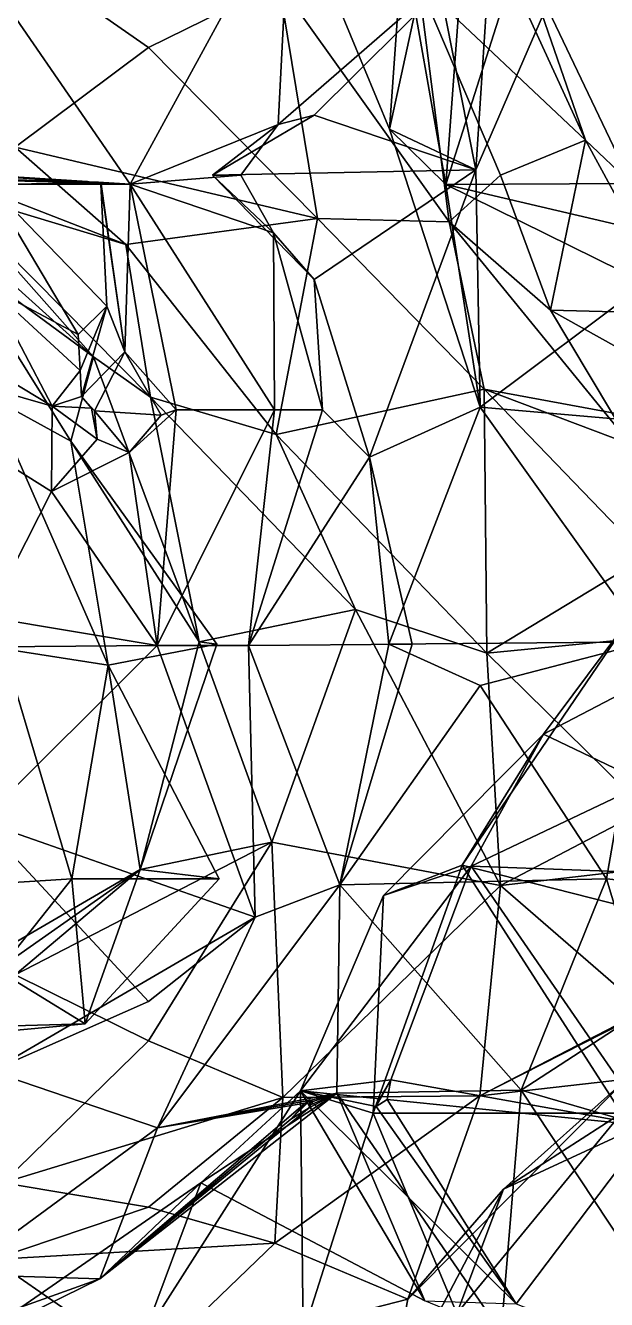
# Model space of a CAD drawing. Extents: x 290083 to 295691, y 4553739 to 4561622.
# Drawn here: x 291511.2 to 291555.3, y 4554153.2 to 4554250 of the extents above; entities that cross this region are included whole.
import ezdxf

# ---------------------------------------------------------------- set-up
doc = ezdxf.new("R2010")
doc.units = 0
doc.layers.add('Au_ppm_Pref_-_0_3', color=7, linetype='CONTINUOUS')

msp = doc.modelspace()

# ---------------------------------------------------------------- linework, layer by layer
at = {"layer": 'Au_ppm_Pref_-_0_3'}
for points in [[(291519.128, 4554237.95, 1851.544), (291506.252, 4554256.604, 1852.453), (291531.289, 4554260.233, 1850.933)], [(291530.396, 4554242.479, 1847.13), (291519.128, 4554237.95, 1851.544), (291531.289, 4554260.233, 1850.933)], [(291530.396, 4554242.479, 1847.13), (291531.289, 4554260.233, 1850.933), (291546.56, 4554256.534, 1847.17)], [(291541.975, 4554256.429, 1837.022), (291545.403, 4554239.015, 1841.303), (291554.457, 4554259.888, 1841.191)], [(291545.403, 4554239.015, 1841.303), (291546.56, 4554256.534, 1847.17), (291554.457, 4554259.888, 1841.191)], [(291510.4, 4554240.747, 1799.244), (291520.533, 4554248.33, 1802.315), (291507.014, 4554257.709, 1805.213)], [(291530.44, 4554253.222, 1806.765), (291507.014, 4554257.709, 1805.213), (291520.533, 4554248.33, 1802.315)], [(291506.252, 4554256.604, 1852.453), (291519.128, 4554237.95, 1851.544), (291494.205, 4554238.653, 1852.426)], [(291530.396, 4554242.479, 1847.13), (291546.56, 4554256.534, 1847.17), (291533.132, 4554243.174, 1845.609)], [(291538.843, 4554242.122, 1835.251), (291541.975, 4554256.429, 1837.022), (291532.912, 4554256.429, 1835.251)], [(291532.912, 4554256.429, 1835.251), (291539.868, 4554256.429, 1832.487), (291538.843, 4554242.122, 1835.251)], [(291533.132, 4554243.174, 1845.609), (291546.56, 4554256.534, 1847.17), (291545.403, 4554239.015, 1841.303)], [(291541.975, 4554256.429, 1837.022), (291538.843, 4554242.122, 1835.251), (291545.403, 4554239.015, 1841.303)], [(291538.843, 4554242.122, 1835.251), (291539.868, 4554256.429, 1832.487), (291543.139, 4554237.902, 1829.457)], [(291539.868, 4554256.429, 1832.487), (291544.511, 4554256.429, 1829.312), (291543.139, 4554237.902, 1829.457)], [(291553.753, 4554241.286, 1816.474), (291546.81, 4554256.429, 1817.433), (291541.05, 4554253.271, 1812.527)], [(291543.139, 4554237.902, 1829.457), (291544.511, 4554256.429, 1829.312), (291548.784, 4554255.656, 1823.961)], [(291548.784, 4554255.656, 1823.961), (291546.81, 4554256.429, 1817.433), (291553.753, 4554241.286, 1816.474)], [(291543.139, 4554237.902, 1829.457), (291548.784, 4554255.656, 1823.961), (291557.21, 4554237.995, 1823.096)], [(291557.21, 4554237.995, 1823.096), (291548.784, 4554255.656, 1823.961), (291553.753, 4554241.286, 1816.474)], [(291533.387, 4554235.319, 1800.218), (291530.44, 4554253.222, 1806.765), (291520.533, 4554248.33, 1802.315)], [(291543.373, 4554235.064, 1805.685), (291541.05, 4554253.271, 1812.527), (291530.44, 4554253.222, 1806.765)], [(291533.387, 4554235.319, 1800.218), (291543.373, 4554235.064, 1805.685), (291530.44, 4554253.222, 1806.765)], [(291547.281, 4554238.611, 1811.494), (291553.753, 4554241.286, 1816.474), (291541.05, 4554253.271, 1812.527)], [(291547.281, 4554238.611, 1811.494), (291541.05, 4554253.271, 1812.527), (291543.373, 4554235.064, 1805.685)], [(291533.387, 4554235.319, 1800.218), (291520.533, 4554248.33, 1802.315), (291510.4, 4554240.747, 1799.244)], [(291530.396, 4554242.479, 1847.13), (291533.132, 4554243.174, 1845.609), (291525.406, 4554238.611, 1843.488)], [(291525.406, 4554238.611, 1843.488), (291533.132, 4554243.174, 1845.609), (291545.403, 4554239.015, 1841.303)], [(291518.812, 4554233.341, 1794.622), (291510.4, 4554240.747, 1799.244), (291496.567, 4554241.998, 1793.83)], [(291518.812, 4554233.341, 1794.622), (291496.567, 4554241.998, 1793.83), (291505.087, 4554237.49, 1787.679)], [(291505.752, 4554232.596, 1776.835), (291516.358, 4554224.828, 1781.797), (291496.902, 4554242.328, 1781.245)], [(291496.902, 4554242.328, 1781.245), (291516.358, 4554224.828, 1781.797), (291505.087, 4554237.49, 1787.679)], [(291519.128, 4554237.95, 1851.544), (291530.396, 4554242.479, 1847.13), (291527.538, 4554238.611, 1847.13)], [(291530.396, 4554242.479, 1847.13), (291525.406, 4554238.611, 1843.488), (291527.538, 4554238.611, 1847.13)], [(291538.843, 4554242.122, 1835.251), (291545.74, 4554220.99, 1835.314), (291545.403, 4554239.015, 1841.303)], [(291543.139, 4554237.902, 1829.457), (291545.74, 4554220.99, 1835.314), (291538.843, 4554242.122, 1835.251)], [(291518.812, 4554233.341, 1794.622), (291533.387, 4554235.319, 1800.218), (291510.4, 4554240.747, 1799.244)], [(291551.087, 4554228.368, 1811.494), (291553.753, 4554241.286, 1816.474), (291547.281, 4554238.611, 1811.494)], [(291551.087, 4554228.368, 1811.494), (291560.927, 4554228.109, 1816.219), (291553.753, 4554241.286, 1816.474)], [(291553.753, 4554241.286, 1816.474), (291560.927, 4554228.109, 1816.219), (291557.21, 4554237.995, 1823.096)], [(291545.403, 4554239.015, 1841.303), (291533.132, 4554230.695, 1844.491), (291525.406, 4554238.611, 1843.488)], [(291545.403, 4554239.015, 1841.303), (291537.327, 4554217.202, 1842.23), (291533.132, 4554230.695, 1844.491)], [(291537.327, 4554217.202, 1842.23), (291545.403, 4554239.015, 1841.303), (291545.74, 4554220.99, 1835.314)], [(291494.205, 4554238.653, 1852.426), (291512.34, 4554238.204, 1853.069), (291515.504, 4554238.146, 1853.612)], [(291494.205, 4554238.653, 1852.426), (291519.128, 4554237.95, 1851.544), (291512.34, 4554238.204, 1853.069)], [(291494.205, 4554238.653, 1852.426), (291515.504, 4554238.146, 1853.612), (291506.899, 4554238.611, 1858.521)], [(291515.504, 4554238.146, 1853.612), (291515.904, 4554238.146, 1853.712), (291506.899, 4554238.611, 1858.521)], [(291506.899, 4554238.611, 1858.521), (291515.904, 4554238.146, 1853.712), (291508.252, 4554238.611, 1858.859)], [(291508.252, 4554238.611, 1858.859), (291515.904, 4554238.146, 1853.712), (291508.198, 4554238.296, 1858.98)], [(291516.442, 4554238.035, 1853.371), (291508.198, 4554238.296, 1858.98), (291515.904, 4554238.146, 1853.712)], [(291508.392, 4554237.9, 1858.988), (291508.198, 4554238.296, 1858.98), (291516.442, 4554238.035, 1853.371)], [(291516.911, 4554237.94, 1853.081), (291508.392, 4554237.9, 1858.988), (291516.442, 4554238.035, 1853.371)], [(291516.911, 4554237.94, 1853.081), (291517.373, 4554228.67, 1856.104), (291508.392, 4554237.9, 1858.988)], [(291508.474, 4554230.077, 1859.026), (291508.392, 4554237.9, 1858.988), (291515.181, 4554226.521, 1858.395)], [(291508.392, 4554237.9, 1858.988), (291517.373, 4554228.67, 1856.104), (291515.181, 4554226.521, 1858.395)], [(291512.34, 4554238.204, 1853.069), (291519.128, 4554237.95, 1851.544), (291516.707, 4554238.081, 1852.926)], [(291516.442, 4554238.035, 1853.371), (291515.504, 4554238.146, 1853.612), (291512.34, 4554238.204, 1853.069)], [(291516.911, 4554237.94, 1853.081), (291512.34, 4554238.204, 1853.069), (291516.93, 4554237.936, 1853.069)], [(291516.911, 4554237.94, 1853.081), (291516.442, 4554238.035, 1853.371), (291512.34, 4554238.204, 1853.069)], [(291516.93, 4554237.936, 1853.069), (291512.34, 4554238.204, 1853.069), (291516.707, 4554238.081, 1852.926)], [(291515.904, 4554238.146, 1853.712), (291515.504, 4554238.146, 1853.612), (291516.442, 4554238.035, 1853.371)], [(291516.707, 4554238.081, 1852.926), (291519.128, 4554237.95, 1851.544), (291517.098, 4554238.074, 1852.909)], [(291517.024, 4554238.017, 1852.976), (291516.935, 4554237.94, 1853.065), (291516.707, 4554238.081, 1852.926)], [(291516.935, 4554237.94, 1853.065), (291516.93, 4554237.936, 1853.069), (291516.707, 4554238.081, 1852.926)], [(291517.098, 4554238.074, 1852.909), (291517.024, 4554238.017, 1852.976), (291516.707, 4554238.081, 1852.926)], [(291516.911, 4554237.94, 1853.081), (291518.734, 4554225.201, 1856.413), (291517.373, 4554228.67, 1856.104)], [(291516.911, 4554237.94, 1853.081), (291516.93, 4554237.936, 1853.069), (291518.734, 4554225.201, 1856.413)], [(291518.734, 4554225.201, 1856.413), (291516.93, 4554237.936, 1853.069), (291516.935, 4554237.94, 1853.065)], [(291519.128, 4554237.95, 1851.544), (291516.935, 4554237.94, 1853.065), (291517.024, 4554238.017, 1852.976)], [(291516.935, 4554237.94, 1853.065), (291519.128, 4554237.95, 1851.544), (291518.734, 4554225.201, 1856.413)], [(291519.128, 4554237.95, 1851.544), (291517.024, 4554238.017, 1852.976), (291517.098, 4554238.074, 1852.909)], [(291522.625, 4554220.793, 1856.021), (291518.734, 4554225.201, 1856.413), (291519.128, 4554237.95, 1851.544)], [(291527.538, 4554238.611, 1847.13), (291530.032, 4554234.228, 1847.13), (291519.128, 4554237.95, 1851.544)], [(291522.625, 4554220.793, 1856.021), (291519.128, 4554237.95, 1851.544), (291530.11, 4554220.793, 1852.164)], [(291530.032, 4554234.228, 1847.13), (291530.11, 4554220.793, 1852.164), (291519.128, 4554237.95, 1851.544)], [(291533.132, 4554230.695, 1844.491), (291530.032, 4554234.228, 1847.13), (291525.406, 4554238.611, 1843.488)], [(291530.032, 4554234.228, 1847.13), (291527.538, 4554238.611, 1847.13), (291525.406, 4554238.611, 1843.488)], [(291568.87, 4554231.889, 1828.042), (291543.139, 4554237.902, 1829.457), (291557.21, 4554237.995, 1823.096)], [(291543.139, 4554237.902, 1829.457), (291558.33, 4554230.407, 1832.517), (291545.74, 4554220.99, 1835.314)], [(291543.139, 4554237.902, 1829.457), (291568.87, 4554231.889, 1828.042), (291558.33, 4554230.407, 1832.517)], [(291543.373, 4554235.064, 1805.685), (291551.087, 4554228.368, 1811.494), (291547.281, 4554238.611, 1811.494)], [(291505.087, 4554237.49, 1787.679), (291520.672, 4554221.761, 1787.793), (291518.812, 4554233.341, 1794.622)], [(291516.358, 4554224.828, 1781.797), (291520.672, 4554221.761, 1787.793), (291505.087, 4554237.49, 1787.679)], [(291530.24, 4554218.922, 1794.324), (291533.387, 4554235.319, 1800.218), (291518.812, 4554233.341, 1794.622)], [(291530.24, 4554218.922, 1794.324), (291546.039, 4554222.362, 1798.494), (291533.387, 4554235.319, 1800.218)], [(291533.387, 4554235.319, 1800.218), (291546.039, 4554222.362, 1798.494), (291543.373, 4554235.064, 1805.685)], [(291551.087, 4554228.368, 1811.494), (291543.373, 4554235.064, 1805.685), (291557.204, 4554218.146, 1805.191)], [(291557.204, 4554218.146, 1805.191), (291543.373, 4554235.064, 1805.685), (291546.039, 4554222.362, 1798.494)], [(291533.132, 4554230.695, 1844.491), (291533.763, 4554220.793, 1847.13), (291530.032, 4554234.228, 1847.13)], [(291533.763, 4554220.793, 1847.13), (291530.11, 4554220.793, 1852.164), (291530.032, 4554234.228, 1847.13)], [(291530.24, 4554218.922, 1794.324), (291518.812, 4554233.341, 1794.622), (291520.672, 4554221.761, 1787.793)], [(291505.752, 4554232.596, 1776.835), (291508.516, 4554221.753, 1769.948), (291514.634, 4554218.399, 1776.496)], [(291514.634, 4554218.399, 1776.496), (291516.358, 4554224.828, 1781.797), (291505.752, 4554232.596, 1776.835)], [(291494.055, 4554226.554, 1858.306), (291498.255, 4554230.077, 1858.674), (291513.215, 4554221.076, 1858.618)], [(291498.255, 4554230.077, 1858.674), (291508.474, 4554230.077, 1859.026), (291513.215, 4554221.076, 1858.618)], [(291515.181, 4554226.521, 1858.395), (291515.331, 4554223.79, 1858.396), (291508.474, 4554230.077, 1859.026)], [(291508.474, 4554230.077, 1859.026), (291515.331, 4554223.79, 1858.396), (291513.215, 4554221.076, 1858.618)], [(291533.132, 4554230.695, 1844.491), (291537.327, 4554217.202, 1842.23), (291533.763, 4554220.793, 1847.13)], [(291558.33, 4554230.407, 1832.517), (291569.082, 4554218.972, 1833.774), (291545.74, 4554220.99, 1835.314)], [(291515.181, 4554226.521, 1858.395), (291517.373, 4554228.67, 1856.104), (291515.331, 4554223.79, 1858.396)], [(291515.331, 4554223.79, 1858.396), (291517.373, 4554228.67, 1856.104), (291515.44, 4554221.799, 1858.398)], [(291517.373, 4554228.67, 1856.104), (291518.734, 4554225.201, 1856.413), (291515.44, 4554221.799, 1858.398)], [(291560.927, 4554228.109, 1816.219), (291551.087, 4554228.368, 1811.494), (291564.682, 4554220.793, 1812.505)], [(291564.682, 4554220.793, 1812.505), (291551.087, 4554228.368, 1811.494), (291557.204, 4554218.146, 1805.191)], [(291494.055, 4554226.554, 1858.306), (291513.166, 4554214.588, 1858.205), (291508.279, 4554205.034, 1857.43)], [(291494.055, 4554226.554, 1858.306), (291513.215, 4554221.076, 1858.618), (291513.166, 4554214.588, 1858.205)], [(291514.634, 4554218.399, 1776.496), (291524.37, 4554203.162, 1780.876), (291516.358, 4554224.828, 1781.797)], [(291515.44, 4554221.799, 1858.398), (291518.734, 4554225.201, 1856.413), (291516.415, 4554220.712, 1858.295)], [(291520.672, 4554221.761, 1787.793), (291516.358, 4554224.828, 1781.797), (291524.37, 4554203.162, 1780.876)], [(291518.734, 4554225.201, 1856.413), (291521.501, 4554220.382, 1856.525), (291516.415, 4554220.712, 1858.295)], [(291521.501, 4554220.382, 1856.525), (291518.734, 4554225.201, 1856.413), (291522.625, 4554220.793, 1856.021)], [(291515.44, 4554221.799, 1858.398), (291513.215, 4554221.076, 1858.618), (291515.331, 4554223.79, 1858.396)], [(291546.245, 4554202.303, 1793.504), (291546.039, 4554222.362, 1798.494), (291530.24, 4554218.922, 1794.324)], [(291546.245, 4554202.303, 1793.504), (291558.33, 4554209.625, 1797.399), (291546.039, 4554222.362, 1798.494)], [(291557.204, 4554218.146, 1805.191), (291546.039, 4554222.362, 1798.494), (291569.371, 4554218.055, 1800.245)], [(291546.039, 4554222.362, 1798.494), (291558.33, 4554209.625, 1797.399), (291569.371, 4554218.055, 1800.245)], [(291509.503, 4554202.626, 1763.925), (291517.469, 4554201.379, 1770.297), (291508.516, 4554221.753, 1769.948)], [(291517.469, 4554201.379, 1770.297), (291514.634, 4554218.399, 1776.496), (291508.516, 4554221.753, 1769.948)], [(291516.186, 4554220.92, 1858.33), (291513.215, 4554221.076, 1858.618), (291515.44, 4554221.799, 1858.398)], [(291516.415, 4554220.712, 1858.295), (291516.186, 4554220.92, 1858.33), (291515.44, 4554221.799, 1858.398)], [(291530.24, 4554218.922, 1794.324), (291520.672, 4554221.761, 1787.793), (291536.253, 4554205.626, 1787.518)], [(291536.253, 4554205.626, 1787.518), (291520.672, 4554221.761, 1787.793), (291524.37, 4554203.162, 1780.876)], [(291513.166, 4554214.588, 1858.205), (291513.215, 4554221.076, 1858.618), (291516.637, 4554218.553, 1858.136)], [(291516.186, 4554220.92, 1858.33), (291516.637, 4554218.553, 1858.136), (291513.215, 4554221.076, 1858.618)], [(291516.186, 4554220.92, 1858.33), (291516.415, 4554220.712, 1858.295), (291516.637, 4554218.553, 1858.136)], [(291519.067, 4554217.542, 1857.257), (291516.637, 4554218.553, 1858.136), (291516.415, 4554220.712, 1858.295)], [(291519.067, 4554217.542, 1857.257), (291516.415, 4554220.712, 1858.295), (291521.501, 4554220.382, 1856.525)], [(291522.625, 4554220.793, 1856.021), (291519.067, 4554217.542, 1857.257), (291521.501, 4554220.382, 1856.525)], [(291519.067, 4554217.542, 1857.257), (291522.625, 4554220.793, 1856.021), (291521.183, 4554202.877, 1853.469)], [(291521.183, 4554202.877, 1853.469), (291522.625, 4554220.793, 1856.021), (291530.11, 4554220.793, 1852.164)], [(291528.121, 4554202.887, 1846.797), (291521.183, 4554202.877, 1853.469), (291530.11, 4554220.793, 1852.164)], [(291533.763, 4554220.793, 1847.13), (291537.327, 4554217.202, 1842.23), (291528.121, 4554202.887, 1846.797)], [(291533.763, 4554220.793, 1847.13), (291528.121, 4554202.887, 1846.797), (291530.11, 4554220.793, 1852.164)], [(291537.327, 4554217.202, 1842.23), (291545.74, 4554220.99, 1835.314), (291538.787, 4554202.975, 1837.917)], [(291558.498, 4554203.162, 1835.408), (291538.787, 4554202.975, 1837.917), (291545.74, 4554220.99, 1835.314)], [(291569.082, 4554218.972, 1833.774), (291558.498, 4554203.162, 1835.408), (291545.74, 4554220.99, 1835.314)], [(291516.637, 4554218.553, 1858.136), (291519.067, 4554217.542, 1857.257), (291513.166, 4554214.588, 1858.205)], [(291546.245, 4554202.303, 1793.504), (291530.24, 4554218.922, 1794.324), (291536.253, 4554205.626, 1787.518)], [(291513.166, 4554214.588, 1858.205), (291519.067, 4554217.542, 1857.257), (291521.183, 4554202.877, 1853.469)], [(291525.715, 4554202.975, 1775.858), (291524.37, 4554203.162, 1780.876), (291514.634, 4554218.399, 1776.496)], [(291525.715, 4554202.975, 1775.858), (291514.634, 4554218.399, 1776.496), (291517.469, 4554201.379, 1770.297)], [(291540.575, 4554202.975, 1841.191), (291528.121, 4554202.887, 1846.797), (291537.327, 4554217.202, 1842.23)], [(291537.327, 4554217.202, 1842.23), (291538.787, 4554202.975, 1837.917), (291540.575, 4554202.975, 1841.191)], [(291513.166, 4554214.588, 1858.205), (291521.183, 4554202.877, 1853.469), (291508.279, 4554205.034, 1857.43)], [(291546.245, 4554202.303, 1793.504), (291571.984, 4554204.804, 1793.327), (291558.33, 4554209.625, 1797.399)], [(291508.279, 4554205.034, 1857.43), (291521.183, 4554202.877, 1853.469), (291505.688, 4554202.75, 1857.196)], [(291529.902, 4554187.95, 1782.966), (291536.253, 4554205.626, 1787.518), (291524.37, 4554203.162, 1780.876)], [(291536.253, 4554205.626, 1787.518), (291529.902, 4554187.95, 1782.966), (291547.289, 4554184.648, 1787.513)], [(291546.245, 4554202.303, 1793.504), (291536.253, 4554205.626, 1787.518), (291547.289, 4554184.648, 1787.513)], [(291550.555, 4554196.153, 1817.433), (291557.243, 4554205.102, 1811.39), (291544.376, 4554186.199, 1810.917)], [(291557.243, 4554205.102, 1811.39), (291558.405, 4554182.629, 1806.209), (291544.376, 4554186.199, 1810.917)], [(291567.929, 4554205.207, 1817.929), (291550.555, 4554196.153, 1817.433), (291558.33, 4554192.432, 1819.858)], [(291567.929, 4554205.207, 1817.929), (291557.243, 4554205.102, 1811.39), (291550.555, 4554196.153, 1817.433)], [(291546.245, 4554202.303, 1793.504), (291558.33, 4554190.416, 1791.923), (291571.984, 4554204.804, 1793.327)], [(291525.715, 4554202.975, 1775.858), (291517.469, 4554201.379, 1770.297), (291519.903, 4554185.862, 1776.004)], [(291524.37, 4554203.162, 1780.876), (291525.715, 4554202.975, 1775.858), (291519.903, 4554185.862, 1776.004)], [(291519.903, 4554185.862, 1776.004), (291529.902, 4554187.95, 1782.966), (291524.37, 4554203.162, 1780.876)], [(291540.575, 4554202.975, 1841.191), (291535.07, 4554184.696, 1841.463), (291528.121, 4554202.887, 1846.797)], [(291535.07, 4554184.696, 1841.463), (291538.787, 4554202.975, 1837.917), (291545.731, 4554199.852, 1840.15)], [(291535.07, 4554184.696, 1841.463), (291540.575, 4554202.975, 1841.191), (291538.787, 4554202.975, 1837.917)], [(291545.731, 4554199.852, 1840.15), (291538.787, 4554202.975, 1837.917), (291558.498, 4554203.162, 1835.408)], [(291555.334, 4554185.157, 1839.778), (291545.731, 4554199.852, 1840.15), (291558.498, 4554203.162, 1835.408)], [(291558.498, 4554203.162, 1835.408), (291571.357, 4554183.506, 1837.073), (291555.334, 4554185.157, 1839.778)], [(291514.693, 4554185.157, 1764.953), (291509.503, 4554202.626, 1763.925), (291494.168, 4554183.862, 1762.072)], [(291521.183, 4554202.877, 1853.469), (291507.78, 4554189.537, 1851.682), (291505.688, 4554202.75, 1857.196)], [(291528.628, 4554182.231, 1848.098), (291507.78, 4554189.537, 1851.682), (291521.183, 4554202.877, 1853.469)], [(291514.693, 4554185.157, 1764.953), (291517.469, 4554201.379, 1770.297), (291509.503, 4554202.626, 1763.925)], [(291528.628, 4554182.231, 1848.098), (291521.183, 4554202.877, 1853.469), (291528.121, 4554202.887, 1846.797)], [(291528.121, 4554202.887, 1846.797), (291535.07, 4554184.696, 1841.463), (291528.628, 4554182.231, 1848.098)], [(291546.245, 4554202.303, 1793.504), (291547.289, 4554184.648, 1787.513), (291558.33, 4554190.416, 1791.923)], [(291514.693, 4554185.157, 1764.953), (291525.901, 4554185.157, 1769.919), (291517.469, 4554201.379, 1770.297)], [(291517.469, 4554201.379, 1770.297), (291525.901, 4554185.157, 1769.919), (291519.903, 4554185.862, 1776.004)], [(291555.334, 4554185.157, 1839.778), (291535.07, 4554184.696, 1841.463), (291545.731, 4554199.852, 1840.15)], [(291550.555, 4554196.153, 1817.433), (291538.403, 4554183.888, 1816.469), (291545.065, 4554186.12, 1823.175)], [(291544.376, 4554186.199, 1810.917), (291538.403, 4554183.888, 1816.469), (291550.555, 4554196.153, 1817.433)], [(291545.065, 4554186.12, 1823.175), (291558.33, 4554192.432, 1819.858), (291550.555, 4554196.153, 1817.433)], [(291570.072, 4554185.196, 1824.1), (291558.33, 4554192.432, 1819.858), (291545.065, 4554186.12, 1823.175)], [(291570.941, 4554187.376, 1789.055), (291558.33, 4554190.416, 1791.923), (291547.289, 4554184.648, 1787.513)], [(291528.628, 4554182.231, 1848.098), (291520.533, 4554175.834, 1850.238), (291507.78, 4554189.537, 1851.682)], [(291508.555, 4554170.539, 1846.357), (291507.78, 4554189.537, 1851.682), (291520.533, 4554175.834, 1850.238)], [(291519.903, 4554185.862, 1776.004), (291510.383, 4554177.85, 1780.516), (291529.902, 4554187.95, 1782.966)], [(291529.902, 4554187.95, 1782.966), (291510.383, 4554177.85, 1780.516), (291520.533, 4554172.833, 1783.629)], [(291529.902, 4554187.95, 1782.966), (291520.533, 4554172.833, 1783.629), (291530.742, 4554168.546, 1788.331)], [(291530.742, 4554168.546, 1788.331), (291547.289, 4554184.648, 1787.513), (291529.902, 4554187.95, 1782.966)], [(291558.33, 4554175.082, 1790.318), (291570.941, 4554187.376, 1789.055), (291547.289, 4554184.648, 1787.513)], [(291519.903, 4554185.862, 1776.004), (291507.933, 4554178.896, 1772.006), (291503.146, 4554174.11, 1775.858)], [(291519.903, 4554185.862, 1776.004), (291503.146, 4554174.11, 1775.858), (291510.383, 4554177.85, 1780.516)], [(291515.722, 4554174.142, 1769.919), (291507.933, 4554178.896, 1772.006), (291519.903, 4554185.862, 1776.004)], [(291525.901, 4554185.157, 1769.919), (291515.722, 4554174.142, 1769.919), (291519.903, 4554185.862, 1776.004)], [(291538.953, 4554169.87, 1823.353), (291545.065, 4554186.12, 1823.175), (291532.079, 4554169.042, 1823.389)], [(291538.403, 4554183.888, 1816.469), (291532.079, 4554169.042, 1823.389), (291545.065, 4554186.12, 1823.175)], [(291537.605, 4554167.339, 1816.117), (291538.403, 4554183.888, 1816.469), (291544.376, 4554186.199, 1810.917)], [(291537.605, 4554167.339, 1816.117), (291544.376, 4554186.199, 1810.917), (291556.481, 4554167.339, 1810.938)], [(291558.694, 4554166.361, 1823.302), (291545.065, 4554186.12, 1823.175), (291538.953, 4554169.87, 1823.353)], [(291544.376, 4554186.199, 1810.917), (291558.405, 4554182.629, 1806.209), (291556.481, 4554167.339, 1810.938)], [(291558.694, 4554166.361, 1823.302), (291570.072, 4554185.196, 1824.1), (291545.065, 4554186.12, 1823.175)], [(291514.693, 4554185.157, 1764.953), (291494.168, 4554183.862, 1762.072), (291505.726, 4554173.853, 1765.11)], [(291514.693, 4554185.157, 1764.953), (291505.726, 4554173.853, 1765.11), (291515.722, 4554174.142, 1769.919)], [(291514.693, 4554185.157, 1764.953), (291515.722, 4554174.142, 1769.919), (291525.901, 4554185.157, 1769.919)], [(291521.207, 4554166.224, 1841.222), (291528.628, 4554182.231, 1848.098), (291535.07, 4554184.696, 1841.463)], [(291521.207, 4554166.224, 1841.222), (291535.07, 4554184.696, 1841.463), (291534.847, 4554168.865, 1834.67)], [(291545.721, 4554168.66, 1793.358), (291547.289, 4554184.648, 1787.513), (291530.742, 4554168.546, 1788.331)], [(291548.86, 4554169.102, 1839.128), (291534.847, 4554168.865, 1834.67), (291535.07, 4554184.696, 1841.463)], [(291555.334, 4554185.157, 1839.778), (291548.86, 4554169.102, 1839.128), (291535.07, 4554184.696, 1841.463)], [(291545.721, 4554168.66, 1793.358), (291558.33, 4554175.082, 1790.318), (291547.289, 4554184.648, 1787.513)], [(291555.334, 4554185.157, 1839.778), (291558.33, 4554175.263, 1837.893), (291548.86, 4554169.102, 1839.128)], [(291571.357, 4554183.506, 1837.073), (291558.33, 4554175.263, 1837.893), (291555.334, 4554185.157, 1839.778)], [(291532.079, 4554169.042, 1823.389), (291538.403, 4554183.888, 1816.469), (291537.605, 4554167.339, 1816.117)], [(291528.628, 4554182.231, 1848.098), (291521.207, 4554166.224, 1841.222), (291508.555, 4554170.539, 1846.357)], [(291528.628, 4554182.231, 1848.098), (291508.555, 4554170.539, 1846.357), (291520.533, 4554175.834, 1850.238)], [(291515.722, 4554174.142, 1769.919), (291495.705, 4554172.299, 1769.658), (291507.933, 4554178.896, 1772.006)], [(291509.48, 4554162.052, 1786.509), (291520.533, 4554172.833, 1783.629), (291510.383, 4554177.85, 1780.516)], [(291556.877, 4554169.926, 1800.17), (291561.245, 4554176.701, 1795.121), (291545.721, 4554168.66, 1793.358)], [(291545.721, 4554168.66, 1793.358), (291561.245, 4554176.701, 1795.121), (291558.33, 4554175.082, 1790.318)], [(291558.33, 4554175.263, 1837.893), (291567.837, 4554163.585, 1838.481), (291548.86, 4554169.102, 1839.128)], [(291505.726, 4554173.853, 1765.11), (291495.705, 4554172.299, 1769.658), (291515.722, 4554174.142, 1769.919)], [(291520.533, 4554172.833, 1783.629), (291509.48, 4554162.052, 1786.509), (291530.742, 4554168.546, 1788.331)], [(291508.555, 4554170.539, 1846.357), (291521.207, 4554166.224, 1841.222), (291506.039, 4554155.089, 1840.228)], [(291538.113, 4554168.434, 1823.37), (291538.953, 4554169.87, 1823.353), (291532.079, 4554169.042, 1823.389)], [(291547.346, 4554150.696, 1834.835), (291534.847, 4554168.865, 1834.67), (291548.86, 4554169.102, 1839.128)], [(291538.113, 4554168.434, 1823.37), (291537.829, 4554167.846, 1823.474), (291538.953, 4554169.87, 1823.353)], [(291537.829, 4554167.846, 1823.474), (291538.675, 4554168.378, 1823.368), (291538.953, 4554169.87, 1823.353)], [(291558.694, 4554166.361, 1823.302), (291538.953, 4554169.87, 1823.353), (291538.675, 4554168.378, 1823.368)], [(291540.241, 4554153.205, 1800.975), (291547.508, 4554161.57, 1804.469), (291556.877, 4554169.926, 1800.17)], [(291556.877, 4554169.926, 1800.17), (291545.721, 4554168.66, 1793.358), (291540.241, 4554153.205, 1800.975)], [(291559.963, 4554152.342, 1839.481), (291547.346, 4554150.696, 1834.835), (291548.86, 4554169.102, 1839.128)], [(291547.508, 4554161.57, 1804.469), (291559.994, 4554167.339, 1805.555), (291556.877, 4554169.926, 1800.17)], [(291559.963, 4554152.342, 1839.481), (291548.86, 4554169.102, 1839.128), (291567.837, 4554163.585, 1838.481)], [(291530.742, 4554168.546, 1788.331), (291509.48, 4554162.052, 1786.509), (291520.533, 4554160.198, 1791.296)], [(291516.832, 4554154.754, 1835.251), (291532.752, 4554167.745, 1835.133), (291534.847, 4554168.865, 1834.67)], [(291534.847, 4554168.865, 1834.67), (291524.499, 4554162.043, 1831.037), (291516.832, 4554154.754, 1835.251)], [(291524.499, 4554162.043, 1831.037), (291532.079, 4554169.042, 1823.389), (291520.113, 4554150.296, 1823.441)], [(291532.079, 4554169.042, 1823.389), (291532.291, 4554150.61, 1817.163), (291520.113, 4554150.296, 1823.441)], [(291530.128, 4554157.48, 1794.913), (291530.742, 4554168.546, 1788.331), (291520.533, 4554160.198, 1791.296)], [(291532.986, 4554168.352, 1835.447), (291521.207, 4554166.224, 1841.222), (291534.847, 4554168.865, 1834.67)], [(291532.439, 4554168.105, 1835.604), (291521.207, 4554166.224, 1841.222), (291532.986, 4554168.352, 1835.447)], [(291532.079, 4554169.042, 1823.389), (291524.499, 4554162.043, 1831.037), (291541.524, 4554153.095, 1829.312)], [(291541.524, 4554153.095, 1829.312), (291524.499, 4554162.043, 1831.037), (291534.847, 4554168.865, 1834.67)], [(291540.241, 4554153.205, 1800.975), (291545.721, 4554168.66, 1793.358), (291530.128, 4554157.48, 1794.913)], [(291545.721, 4554168.66, 1793.358), (291530.742, 4554168.546, 1788.331), (291530.128, 4554157.48, 1794.913)], [(291531.346, 4554166.896, 1835.37), (291532.828, 4554168.333, 1835.362), (291532.752, 4554167.745, 1835.133)], [(291531.346, 4554166.896, 1835.37), (291532.439, 4554168.105, 1835.604), (291532.828, 4554168.333, 1835.362)], [(291538.113, 4554168.434, 1823.37), (291532.079, 4554169.042, 1823.389), (291537.829, 4554167.846, 1823.474)], [(291537.829, 4554167.846, 1823.474), (291532.079, 4554169.042, 1823.389), (291548.482, 4554152.849, 1825.779)], [(291541.524, 4554153.095, 1829.312), (291548.482, 4554152.849, 1825.779), (291532.079, 4554169.042, 1823.389)], [(291532.079, 4554169.042, 1823.389), (291537.605, 4554167.339, 1816.117), (291532.291, 4554150.61, 1817.163)], [(291532.439, 4554168.105, 1835.604), (291532.986, 4554168.352, 1835.447), (291532.828, 4554168.333, 1835.362)], [(291532.752, 4554167.745, 1835.133), (291532.875, 4554167.97, 1835.227), (291534.847, 4554168.865, 1834.67)], [(291532.828, 4554168.333, 1835.362), (291532.875, 4554167.97, 1835.227), (291532.752, 4554167.745, 1835.133)], [(291532.828, 4554168.333, 1835.362), (291532.986, 4554168.352, 1835.447), (291532.899, 4554168.176, 1835.368)], [(291532.875, 4554167.97, 1835.227), (291532.828, 4554168.333, 1835.362), (291532.899, 4554168.176, 1835.368)], [(291532.875, 4554167.97, 1835.227), (291532.899, 4554168.176, 1835.368), (291534.847, 4554168.865, 1834.67)], [(291532.899, 4554168.176, 1835.368), (291532.986, 4554168.352, 1835.447), (291534.847, 4554168.865, 1834.67)], [(291547.346, 4554150.696, 1834.835), (291541.524, 4554153.095, 1829.312), (291534.847, 4554168.865, 1834.67)], [(291548.482, 4554152.849, 1825.779), (291538.675, 4554168.378, 1823.368), (291537.829, 4554167.846, 1823.474)], [(291558.694, 4554166.361, 1823.302), (291538.675, 4554168.378, 1823.368), (291548.482, 4554152.849, 1825.779)], [(291531.346, 4554166.896, 1835.37), (291516.832, 4554154.754, 1835.251), (291532.439, 4554168.105, 1835.604)], [(291516.832, 4554154.754, 1835.251), (291521.207, 4554166.224, 1841.222), (291532.439, 4554168.105, 1835.604)], [(291516.832, 4554154.754, 1835.251), (291531.346, 4554166.896, 1835.37), (291532.752, 4554167.745, 1835.133)], [(291537.605, 4554167.339, 1816.117), (291543.972, 4554152.115, 1810.462), (291532.291, 4554150.61, 1817.163)], [(291537.605, 4554167.339, 1816.117), (291556.481, 4554167.339, 1810.938), (291543.972, 4554152.115, 1810.462)], [(291547.508, 4554161.57, 1804.469), (291543.972, 4554152.115, 1810.462), (291556.481, 4554167.339, 1810.938)], [(291547.508, 4554161.57, 1804.469), (291556.481, 4554167.339, 1810.938), (291559.994, 4554167.339, 1805.555)], [(291506.039, 4554155.089, 1840.228), (291521.207, 4554166.224, 1841.222), (291516.832, 4554154.754, 1835.251)], [(291558.694, 4554166.361, 1823.302), (291548.482, 4554152.849, 1825.779), (291564.859, 4554146.461, 1823.373)], [(291516.832, 4554154.754, 1835.251), (291524.499, 4554162.043, 1831.037), (291506.991, 4554149.936, 1829.488)], [(291506.991, 4554149.936, 1829.488), (291524.499, 4554162.043, 1831.037), (291520.113, 4554150.296, 1823.441)], [(291508.706, 4554156.241, 1793.528), (291520.533, 4554160.198, 1791.296), (291509.48, 4554162.052, 1786.509)], [(291547.508, 4554161.57, 1804.469), (291538.565, 4554144.523, 1804.681), (291543.972, 4554152.115, 1810.462)], [(291538.565, 4554144.523, 1804.681), (291547.508, 4554161.57, 1804.469), (291540.241, 4554153.205, 1800.975)], [(291530.128, 4554157.48, 1794.913), (291520.533, 4554160.198, 1791.296), (291508.706, 4554156.241, 1793.528)], [(291508.706, 4554156.241, 1793.528), (291520.44, 4554148.129, 1799.029), (291530.128, 4554157.48, 1794.913)], [(291540.241, 4554153.205, 1800.975), (291530.128, 4554157.48, 1794.913), (291520.44, 4554148.129, 1799.029)], [(291496.807, 4554152.4, 1799.72), (291520.44, 4554148.129, 1799.029), (291508.706, 4554156.241, 1793.528)], [(291516.832, 4554154.754, 1835.251), (291498.146, 4554148.075, 1835.75), (291506.039, 4554155.089, 1840.228)], [(291506.991, 4554149.936, 1829.488), (291498.146, 4554148.075, 1835.75), (291516.832, 4554154.754, 1835.251)], [(291538.565, 4554144.523, 1804.681), (291540.241, 4554153.205, 1800.975), (291520.44, 4554148.129, 1799.029)]]:
    msp.add_3dface(points, dxfattribs=at)

doc.saveas('drawing.dxf')
